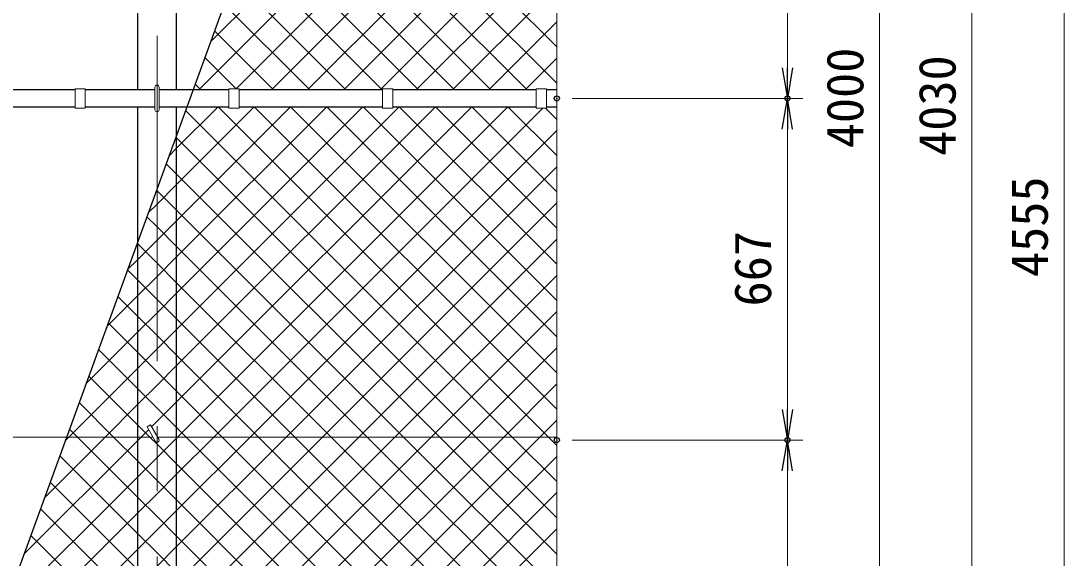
# Model space of a CAD drawing. Units: millimetres, scale not verified. Extents: x -6300 to 6300, y -4455 to 4455.
# Drawn here: x -3043 to -1007, y -492 to 557 of the extents above; entities that cross this region are included whole.
import ezdxf
from ezdxf.enums import TextEntityAlignment as Align

# ---------------------------------------------------------------- set-up
doc = ezdxf.new("R2010")
doc.units = ezdxf.units.MM
doc.header["$LTSCALE"] = 20
doc.header["$PDMODE"] = 32
doc.header["$PDSIZE"] = 10
doc.linetypes.add('USER1', pattern=[50.8, 31.75, -6.35, 6.35, -6.35])
for name, color, linetype, lineweight in [('0-0_D-STR1', 1, 'Continuous', 25), ('0-1_D-STR3', 3, 'Continuous', 13), ('0-2_D-BMK', 2, 'USER1', 13), ('0-3_D-STR2', 7, 'Continuous', 13), ('0-4_D-STR-DIM', 7, 'Continuous', 13), ('0-6_Defpoints', 8, 'Continuous', 25)]:
    doc.layers.add(name, color=color, linetype=linetype, lineweight=lineweight)
doc.layers.add('0-5_0', color=7, linetype='Continuous')
doc.styles.add('ＭＳ ゴシック', font='')
doc.styles.get('ＭＳ ゴシック').set_extended_font_data('MS Gothic')

# ---------------------------------------------------------------- blocks, each defined once
blk = doc.blocks.new('_Open')
at = {"layer": '0-5_0'}
blk.add_line((-20, 3.333), (0, 0), dxfattribs=at)
blk.add_lwpolyline([(-20, -3.333), (0, 0), (-20, 0)], dxfattribs=at)

msp = doc.modelspace()

# ---------------------------------------------------------------- linework, layer by layer
at = {"layer": '0-0_D-STR1'}
for p, q in [((-2815.13, 2371.34), (-2815.13, 422.34)), ((-2738.83, 422.34), (-2738.83, 2371.34)), ((-2936.98, 422.34), (-3216.98, 422.34)), ((-2780.98, 422.34), (-2916.98, 422.34)), ((-2636.98, 422.34), (-2772.98, 422.34)), ((-2336.98, 422.34), (-2616.98, 422.34)), ((-2036.98, 422.34), (-2316.98, 422.34)), ((-1996.98, 422.34), (-2016.98, 422.34)), ((-2936.98, 388.34), (-3216.98, 388.34)), ((-2780.98, 388.34), (-2916.98, 388.34)), ((-2815.13, 388.34), (-2815.13, -1560.66)), ((-2636.98, 388.34), (-2772.98, 388.34)), ((-2738.83, -1560.66), (-2738.83, 388.34)), ((-2336.98, 388.34), (-2616.98, 388.34)), ((-2036.98, 388.34), (-2316.98, 388.34)), ((-1996.98, 388.34), (-2016.98, 388.34))]:
    msp.add_line(p, q, dxfattribs=at)
at = {"layer": '0-1_D-STR3'}
for p, q in [((-2936.98, 424.34), (-2936.98, 386.34)), ((-2916.98, 424.34), (-2936.98, 424.34)), ((-2916.98, 424.34), (-2916.98, 386.34)), ((-2780.98, 383.34), (-2780.98, 427.34)), ((-2772.98, 383.34), (-2772.98, 427.34)), ((-2636.98, 424.34), (-2636.98, 386.34)), ((-2616.98, 424.34), (-2636.98, 424.34)), ((-2616.98, 424.34), (-2616.98, 386.34)), ((-2336.98, 424.34), (-2336.98, 386.34)), ((-2316.98, 424.34), (-2336.98, 424.34)), ((-2316.98, 424.34), (-2316.98, 386.34)), ((-2036.98, 424.34), (-2036.98, 386.34)), ((-2016.98, 424.34), (-2036.98, 424.34)), ((-2016.98, 424.34), (-2016.98, 386.34)), ((-2916.98, 386.34), (-2936.98, 386.34)), ((-2616.98, 386.34), (-2636.98, 386.34)), ((-2316.98, 386.34), (-2336.98, 386.34)), ((-2016.98, 386.34), (-2036.98, 386.34)), ((-2796.37, -236.07), (-2789.45, -232.07)), ((-2796.37, -236.07), (-2780.45, -263.66)), ((-2789.45, -232.07), (-2773.52, -259.66)), ((-2785.06, -255.66), (-4575.83, -255.66)), ((-1996.98, -255.66), (-2775.83, -255.66))]:
    msp.add_line(p, q, dxfattribs=at)
for centre, start, end in [((-2776.98, 427.34), 0, 180), ((-2776.98, 383.34), 180, 0), ((-2776.98, -261.66), 210, 30)]:
    msp.add_arc(centre, 4, start, end, dxfattribs=at)
at = {"layer": '0-2_D-BMK'}
msp.add_line((-2776.98, -2139.66), (-2776.98, 2445.34), dxfattribs=at)
at = {"layer": '0-3_D-STR2'}
for p, q in [((-2672.45, 515.91), (-2110.02, 1078.34)), ((-2622.6, 424.34), (-1996.98, 1049.96)), ((-1996.98, 505.9), (-2494.88, 1003.8)), ((-2553.89, 422.34), (-1996.98, 979.25)), ((-1996.98, 435.19), (-2513.75, 951.95)), ((-2054.84, 422.34), (-2532.62, 900.11)), ((-2483.18, 422.34), (-1996.98, 908.54)), ((-2125.55, 422.34), (-2551.48, 848.27)), ((-2412.47, 422.34), (-1996.98, 837.83)), ((-2196.26, 422.34), (-2570.35, 796.43)), ((-2341.76, 422.34), (-1996.98, 767.12)), ((-2266.97, 422.34), (-2589.22, 744.59)), ((-2337.68, 422.34), (-2608.09, 692.75)), ((-2271.05, 422.34), (-1996.98, 696.41)), ((-2408.4, 422.34), (-2626.96, 640.9)), ((-2200.34, 422.34), (-1996.98, 625.7)), ((-2479.11, 422.34), (-2645.83, 589.06)), ((-2129.63, 422.34), (-1996.98, 554.98)), ((-2549.82, 422.34), (-2664.7, 537.22)), ((-2622.53, 424.34), (-2683.57, 485.38)), ((-2058.92, 422.34), (-1996.98, 484.27)), ((-2691.24, 422.34), (-2702.44, 433.54)), ((-2738.83, 166.69), (-2517.18, 388.34)), ((-2738.83, 95.98), (-2446.47, 388.34)), ((-2738.83, 25.27), (-2375.76, 388.34)), ((-2738.83, -45.44), (-2305.05, 388.34)), ((-2738.83, -116.15), (-2234.34, 388.34)), ((-1996.98, -201.21), (-2586.53, 388.34)), ((-1996.98, -130.5), (-2515.82, 388.34)), ((-1996.98, -59.78), (-2445.11, 388.34)), ((-1996.98, 10.93), (-2374.4, 388.34)), ((-1996.98, 81.64), (-2303.68, 388.34)), ((-1996.98, 152.35), (-2232.97, 388.34)), ((-1996.98, 223.06), (-2162.26, 388.34)), ((-1996.98, 293.77), (-2091.55, 388.34)), ((-1996.98, 364.48), (-2018.84, 386.34)), ((-2738.83, 328.51), (-2740.17, 329.85)), ((-2154.66, -255.66), (-2738.83, 328.51)), ((-2738.83, 257.8), (-2759.04, 278.01)), ((-2524.78, -255.66), (-1996.98, 272.14)), ((-2225.37, -255.66), (-2738.83, 257.8)), ((-2454.07, -255.66), (-1996.98, 201.43)), ((-2776.98, 128.54), (-2738.83, 166.69)), ((-2815.13, 121.97), (-2815.65, 122.49)), ((-2815.13, 90.39), (-2776.98, 128.54)), ((-2383.36, -255.66), (-1996.98, 130.72)), ((-2776.98, 83.82), (-2815.13, 121.97)), ((-2834.31, 71.21), (-2815.13, 90.39)), ((-2776.98, 57.83), (-2738.83, 95.98)), ((-2738.83, 45.67), (-2776.98, 83.82)), ((-2815.13, 51.26), (-2834.52, 70.64)), ((-2815.13, 19.68), (-2776.98, 57.83)), ((-2776.98, 13.11), (-2815.13, 51.26)), ((-2437.5, -255.66), (-2738.83, 45.67)), ((-2312.65, -255.66), (-1996.98, 60.01)), ((-2776.98, -12.88), (-2738.83, 25.27)), ((-2874.78, -39.97), (-2815.13, 19.68)), ((-2815.13, -19.45), (-2853.39, 18.8)), ((-2738.83, -25.04), (-2776.98, 13.11)), ((-2815.13, -51.03), (-2776.98, -12.88)), ((-2776.98, -57.6), (-2815.13, -19.45)), ((-2241.94, -255.66), (-1996.98, -10.7)), ((-2815.13, -90.16), (-2872.25, -33.04)), ((-2508.21, -255.66), (-2738.83, -25.04)), ((-2915.24, -151.14), (-2815.13, -51.03)), ((-2776.98, -83.59), (-2738.83, -45.44)), ((-2738.83, -95.75), (-2776.98, -57.6)), ((-2171.23, -255.66), (-1996.98, -81.41)), ((-2815.13, -121.74), (-2776.98, -83.59)), ((-2776.98, -128.31), (-2815.13, -90.16)), ((-2578.92, -255.66), (-2738.83, -95.75)), ((-2949.05, -255.66), (-2815.13, -121.74)), ((-2776.98, -154.3), (-2738.83, -116.15)), ((-2738.83, -166.46), (-2776.98, -128.31)), ((-2815.13, -192.45), (-2776.98, -154.3)), ((-2649.63, -255.66), (-2738.83, -166.46)), ((-2861.77, -255.66), (-2928.86, -188.56)), ((-2878.34, -255.66), (-2815.13, -192.45)), ((-2932.48, -255.66), (-2947.73, -240.41)), ((-2996.17, -373.49), (-2878.34, -255.66)), ((-2955.71, -262.32), (-2949.05, -255.66)), ((-2815.13, -373.01), (-2932.48, -255.66)), ((-2815.13, -302.3), (-2861.77, -255.66)), ((-2738.83, -469.71), (-2524.78, -255.66)), ((-2738.83, -540.42), (-2454.07, -255.66)), ((-2738.83, -611.13), (-2383.36, -255.66)), ((-2738.83, -681.84), (-2312.65, -255.66)), ((-2738.83, -752.55), (-2241.94, -255.66)), ((-2738.83, -823.26), (-2171.23, -255.66)), ((-1996.98, -908.31), (-2649.63, -255.66)), ((-1996.98, -837.6), (-2578.92, -255.66)), ((-1996.98, -766.89), (-2508.21, -255.66)), ((-1996.98, -696.18), (-2437.5, -255.66)), ((-1996.98, -484.05), (-2225.37, -255.66)), ((-1996.98, -413.34), (-2154.66, -255.66)), ((-2815.13, -443.72), (-2966.6, -292.25)), ((-2776.98, -340.45), (-2815.13, -302.3)), ((-2815.13, -514.43), (-2985.47, -344.09)), ((-2738.83, -378.6), (-2776.98, -340.45)), ((-2555.39, -922.66), (-1996.98, -364.25)), ((-2776.98, -411.16), (-2815.13, -373.01)), ((-2194.77, -922.66), (-2738.83, -378.6)), ((-2815.13, -585.14), (-3004.34, -395.93)), ((-2738.83, -449.31), (-2776.98, -411.16)), ((-2815.13, -655.85), (-3023.21, -447.77)), ((-2776.98, -481.87), (-2815.13, -443.72)), ((-2484.68, -922.66), (-1996.98, -434.96)), ((-2265.48, -922.66), (-2738.83, -449.31)), ((-2776.98, -507.86), (-2738.83, -469.71)), ((-2738.83, -520.02), (-2776.98, -481.87))]:
    msp.add_line(p, q, dxfattribs=at)
for points in [[(-2695.31, 422.34), (-2039.31, 1078.34), (-1996.98, 1120.67)], [(-3077.1, -595.84), (-2815.13, -333.88), (-2776.98, -295.73), (-2738.83, -257.58), (-2736.92, -255.66), (-2092.92, 388.34)], [(-2793.85, 182.38), (-2776.98, 199.25), (-2738.83, 237.4), (-2587.89, 388.34)], [(-2787.47, -235.5), (-2776.98, -225.02), (-2738.83, -186.87), (-2163.63, 388.34)], [(-2753.38, 293.56), (-2738.83, 308.11), (-2658.6, 388.34)], [(-1996.98, -271.92), (-2013.24, -255.66), (-2657.24, 388.34)], [(-3117.56, -707.02), (-2815.13, -404.59), (-2776.98, -366.44), (-2738.83, -328.29), (-2666.2, -255.66), (-2024.2, 386.34)], [(-1996.98, -342.63), (-2083.95, -255.66), (-2721.3, 381.69)], [(-3158.03, -818.19), (-2815.13, -475.3), (-2776.98, -437.15), (-2738.83, -399), (-2595.49, -255.66), (-1996.98, 342.85)], [(-1996.98, -554.76), (-2296.08, -255.66), (-2738.83, 187.09), (-2776.98, 225.24), (-2777.91, 226.17)], [(-2019.2, -603.25), (-2366.79, -255.66), (-2738.83, 116.38), (-2776.98, 154.53), (-2796.78, 174.33)], [(-1996.98, -979.02), (-2053.34, -922.66), (-2720.34, -255.66), (-2738.83, -237.17), (-2776.98, -199.02), (-2815.13, -160.87), (-2891.12, -84.88)], [(-1996.98, -1049.73), (-2124.06, -922.66), (-2738.83, -307.88), (-2776.98, -269.73), (-2791.06, -255.66), (-2815.13, -231.58), (-2909.99, -136.72)], [(-2773.02, -928.16), (-2767.52, -922.66), (-2738.83, -893.97), (-2100.52, -255.66), (-1996.98, -152.12)], [(-3321.81, -1547.66), (-2815.13, -1040.98), (-2776.98, -1002.83), (-2738.83, -964.68), (-2696.81, -922.66), (-2029.81, -255.66), (-1996.98, -222.83)], [(-3036.63, -484.67), (-2815.13, -263.17), (-2807.63, -255.66), (-2793.32, -241.36)], [(-3233.1, -1529.66), (-2815.13, -1111.69), (-2776.98, -1073.54), (-2738.83, -1035.39), (-2626.1, -922.66), (-1996.98, -293.54)]]:
    msp.add_lwpolyline(points, dxfattribs=at)
at = {"layer": '0-4_D-STR-DIM'}
for p, q in [((-1006.98, 2370.34), (-1006.98, -2064.66)), ((-1366.98, 2345.34), (-1366.98, -1534.66)), ((-1186.98, -1564.66), (-1186.98, 2345.34)), ((-1996.98, 1380.19), (-1996.98, -569.51)), ((-1546.98, 1012.34), (-1546.98, 465.34)), ((-1966.98, 405.34), (-1516.98, 405.34)), ((-1966.98, 405.34), (-1516.98, 405.34)), ((-1546.98, 345.34), (-1546.98, -201.66)), ((-1966.98, -261.66), (-1516.98, -261.66)), ((-1966.98, -261.66), (-1516.98, -261.66)), ((-1546.98, -321.66), (-1546.98, -868.66))]:
    msp.add_line(p, q, dxfattribs=at)
at = {"layer": '0-6_Defpoints'}
msp.add_line((-3433.36, -1574.66), (-1996.98, 2371.76), dxfattribs=at)
for p in [(-1996.98, 405.34), (-1546.98, 405.34), (-1996.98, -261.66), (-1996.98, -261.66), (-1546.98, -261.66)]:
    msp.add_point(p, dxfattribs=at)

# ---------------------------------------------------------------- block references
at = {"layer": '0-4_D-STR-DIM', "xscale": 3, "yscale": 3}
for p, rotation in [((-1546.98, 405.34), 270), ((-1546.98, 405.34), 90), ((-1546.98, -261.66), 270), ((-1546.98, -261.66), 90)]:
    msp.add_blockref('_Open', p, dxfattribs=dict(at, rotation=rotation))

# ---------------------------------------------------------------- texts
at = {"layer": '0-4_D-STR-DIM', "style": 'ＭＳ ゴシック'}
for s, p in [('4000', (-1377.1, 308.21)), ('4030', (-1197.1, 293.21)), ('4555', (-1017.1, 56.69)), ('667', (-1557.1, -0.69))]:
    msp.add_text(s, height=72.14, rotation=90, dxfattribs=at).set_placement(p, align=Align.BOTTOM_LEFT)

doc.saveas('drawing.dxf')
